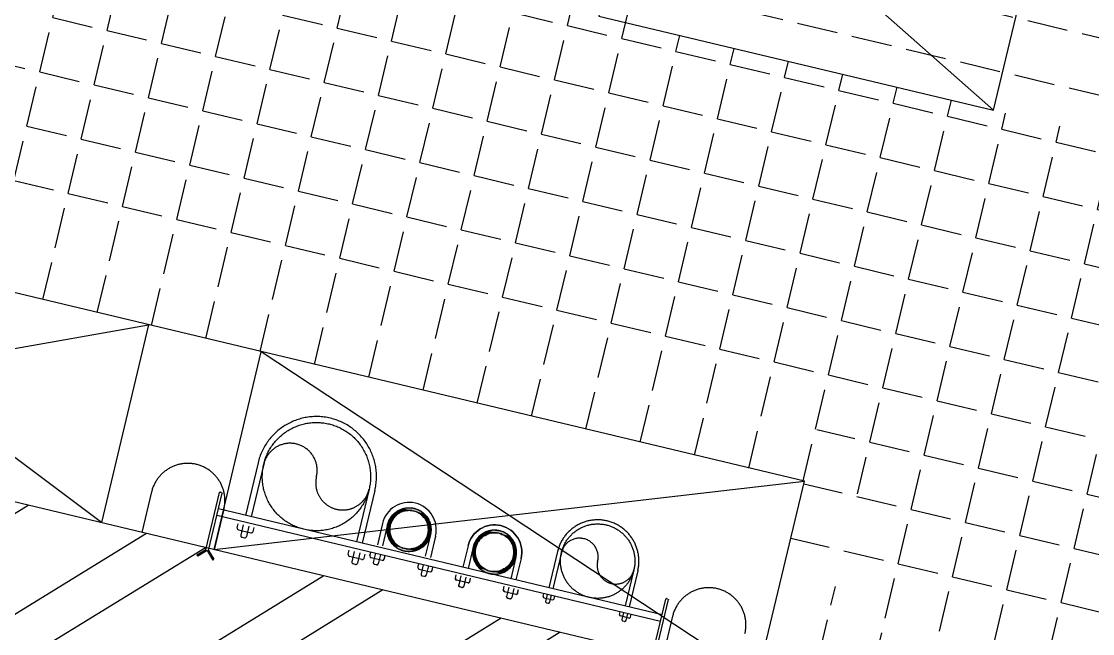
# Model space of a CAD drawing. Header units: millimetres. Extents: x 783817721 to 783927949, y 1443754877 to 1443839643.
# Drawn here: x 783903311 to 783904894, y 1443793368 to 1443794272 of the extents above; entities that cross this region are included whole.
import ezdxf

# ---------------------------------------------------------------- set-up
doc = ezdxf.new("R2010")
doc.units = ezdxf.units.MM
doc.header["$LTSCALE"] = 700
for name, pattern in [('ACAD_ISO10W100', [18, 12, -3, 0, -3]), ('HIDDEN', [9.524999999999999, 6.35, -3.175]), ('HIDDEN2', [0.1875, 0.125, -0.0625])]:
    doc.linetypes.add(name, pattern=pattern)
doc.layers.get('0').update_dxf_attribs({"linetype": 'CONTINUOUS'})
for name, color, linetype in [('A-BEAM', 8, 'HIDDEN2'), ('A-CUTO-ABOVE', 8, 'HIDDEN'), ('A-HATCH', 8, 'CONTINUOUS'), ('A-SERVICE', 254, 'HIDDEN'), ('A-SILL', 2, 'CONTINUOUS'), ('A-SILL-XXX', 2, 'CONTINUOUS'), ('A-sunk', 250, 'CONTINUOUS'), ('A-Title', 2, 'CONTINUOUS'), ('A-WALL-XXX', 7, 'CONTINUOUS'), ('PL-CLAMP', 31, 'CONTINUOUS')]:
    doc.layers.add(name, color=color, linetype=linetype)

# ---------------------------------------------------------------- blocks, each defined once
blk = doc.blocks.new('A$C3916e927')
at = {"layer": 'A-sunk', "linetype": 'ByBlock'}
h = blk.add_hatch(dxfattribs=at)
h.set_pattern_fill('ANGLE', color=256, scale=299.9999999999999, angle=13.41739708688855)
h.set_pattern_definition([(359.9999999999999, (-43469.04059976339, -21150.0005364418), (5.684341886080801e-14, 82.49999999999999), [59.99999999999998, -22.49999999999999]), (90, (-43469.04059976339, -21150.0005364418), (-82.49999999999999, 5.684341886080801e-14), [59.99999999999999, -22.5])])
edge = h.paths.add_edge_path()
edge.add_line((-1184.886869132519, 1200.005502700806), (-1184.886868996517, 898.2940765724055))
edge.add_line((-1184.886869013309, 898.2940764427185), (-614.9028480883862, 898.2941855212756))
edge.add_line((-614.9028480052948, 898.2941854000092), (-614.9028480308189, 1199.999994888739))
edge.add_line((-614.9028480052948, 1199.999995231628), (-9.151161066256464e-06, 1200.000005011961))
edge.add_line((-9.059906005859375e-06, 1200.00000500679), (2.386514097452164e-09, 2.292472345288843e-07))
edge.add_line((0, 0), (-759.6809541197581, -1.918381826726545e-06))
edge.add_line((-759.6809540390968, -1.668930053710938e-06), (-759.6809540794202, 300.2588286621254))
edge.add_line((-759.6809540987015, 300.2588286399841), (-3769.197328190174, 300.257354351438))
edge.add_line((-3769.197328269482, 300.2573540210724), (-3769.197656512646, 798.280943388042))
edge.add_line((-3769.197656452656, 798.2809431552887), (-2619.207549564235, 798.2809833760771))
edge.add_line((-2619.207549571991, 798.2809834480286), (-2619.207551835527, 1199.999980381097))
edge.add_line((-2619.207551956177, 1199.999980688095), (-1184.886869209455, 1200.005502805714))
at = {"layer": 'A-BEAM', "ltscale": 750}
for p, q in [((-1756.156658530235, 300.2582905292511), (-1756.156647980213, -0.01651906967163086)), ((-1584.88688659668, -0.01651930809020996), (-1584.886896729469, 300.2583830356598))]:
    blk.add_line(p, q, dxfattribs=at)
at = {"layer": 'A-CUTO-ABOVE', "linetype": 'ByBlock'}
for p, q in [((-614.9028481245041, 898.2940752506256), (-1181.121937036514, 1199.999995231628)), ((-1756.156647920609, -0.01651930809020996), (-2447.937771081924, 300.257917881012)), ((-2447.937760710716, -1.502037048339844e-05), (-1756.15665858984, 300.2583401203156)), ((-759.6809540390968, -1.668930053710938e-06), (-1584.886896848679, 300.2414968013763)), ((-1584.886886715889, -0.01651978492736816), (-759.6809540987015, 300.2588286399841))]:
    blk.add_line(p, q, dxfattribs=at)
blk = doc.blocks.new('A$C728626f5')
at = {"layer": 'A-SILL-XXX'}
blk.add_lwpolyline([(-1214.886869251728, 1200.005503177643), (-1214.886868953705, 1200.005503177643), (-1214.886868774891, 898.2940769195557), (-614.9028478860855, 898.2941854000092), (-614.9028478860855, 1199.999995231628), (-9.000301361083984e-06, 1200.000005245209), (0, 0), (-759.6809539794922, -1.430511474609375e-06), (-759.6809541583061, 300.2588286399841), (-3769.197328150272, 300.2573540210724), (-3769.197656393051, 798.2809433937073), (-2619.207549571991, 798.2809836864471), (-2619.207551896572, 1199.999980926514), (-1214.886868953705, 1200.005503177643)], dxfattribs=at)
blk = doc.blocks.new('*U452')
at = {"color": 250, "linetype": 'Continuous'}
for p, q in [((-8.550503582676045, 23.4923155196477), (-4.341204441207588, 24.62019382530519)), ((-4.341204441207588, 24.62019382530519), (4.656675e-10, 25)), ((4.656675e-10, 25), (4.341204442138963, 24.62019382530519)), ((4.341204442138937, 24.62019382530519), (8.550503583607394, 23.4923155196477)), ((-22.07893514200895, 11.58150758330182), (-21.65063509414529, 12.5)), ((-21.65063509414529, 12.5), (-20.0252404226787, 14.82130416022426)), ((-20.0252404226787, 14.82130416022426), (-19.15111107750878, 16.06969024216348)), ((-19.15111107750878, 16.06969024216348), (-17.66442231950698, 17.55637900016527)), ((-18.01116370929047, 12.5), (-18.70477698558585, 11.58150758330182)), ((-16.25819617838884, 14.82130416022426), (-18.01116370929047, 12.5)), ((-17.66442231950698, 17.55637900016527), (-16.0696902416978, 19.15111107797444)), ((-14.88878188071935, 16.06969024216348), (-16.25819617838884, 14.82130416022426)), ((-16.0696902416978, 19.15111107797444), (-15.29494660894008, 19.69359240981138)), ((-15.29494660894008, 19.69359240981138), (-13.20046510172812, 21.16016414980203)), ((-13.25796199987798, 17.55637900016527), (-14.88878188071935, 16.06969024216348)), ((-10.68238126020549, 19.15111107797444), (-13.25796199987798, 17.55637900016527)), ((-13.20046510172812, 21.16016414980203), (-12.49999999953433, 21.65063509461096)), ((-12.49999999953433, 21.65063509461096), (-11.95204248819774, 21.90615187849076)), ((-11.95204248819774, 21.90615187849076), (-8.550503582676045, 23.4923155196477)), ((-9.806243826618182, 19.69359240981138), (-10.68238126020549, 19.15111107797444)), ((-6.020585781120161, 21.16016414980203), (-9.806243826618182, 19.69359240981138)), ((-3.396797971211404, 21.65063509461096), (-6.020585781120161, 21.16016414980203)), ((-2.029903907726982, 21.90615187849076), (-3.396797971211404, 21.65063509461096)), ((3.396797972142723, 21.65063509461096), (2.029903908658303, 21.90615187849076)), ((6.020585782051481, 21.16016414980203), (3.396797972142723, 21.65063509461096)), ((9.806243827549505, 19.69359240981138), (6.020585782051481, 21.16016414980203)), ((8.550503583607393, 23.4923155196477), (11.95204248912907, 21.90615187849076)), ((10.68238126113681, 19.15111107797444), (9.806243827549505, 19.69359240981138)), ((13.25796200080931, 17.55637900016527), (10.68238126113681, 19.15111107797444)), ((11.95204248912907, 21.90615187849076), (12.50000000046566, 21.65063509461096)), ((12.50000000046566, 21.65063509461096), (13.20046510265946, 21.16016414980203)), ((13.20046510265946, 21.16016414980203), (15.29494660987142, 19.69359240981138)), ((14.88878188165068, 16.06969024216348), (13.25796200080931, 17.55637900016527)), ((16.25819617932016, 14.82130416022426), (14.88878188165068, 16.06969024216348)), ((15.29494660987142, 19.69359240981138), (16.06969024262914, 19.15111107797444)), ((16.06969024262914, 19.15111107797444), (17.66442232043832, 17.55637900016527)), ((18.0111637102218, 12.5), (16.25819617932016, 14.82130416022426)), ((17.66442232043832, 17.55637900016527), (19.15111107844011, 16.06969024216348)), ((18.70477698651718, 11.58150758330182), (18.0111637102218, 12.5)), ((19.15111107844011, 16.06969024216348), (20.02524042361004, 14.82130416022426)), ((20.02524042361004, 14.82130416022426), (21.65063509507664, 12.5)), ((21.65063509507664, 12.5), (22.07893514294028, 11.58150758330182)), ((-24.99999999953434, -2.7e-15), (-24.64632800531362, 4.042489391964545)), ((-24.64632800531362, 4.042489391964545), (-24.62019382483952, 4.341204441673256)), ((-24.62019382483953, 4.341204441673256), (-23.65393896916322, 7.947316656117362)), ((-23.65393896916322, 7.947316656117362), (-23.49231551918203, 8.550503583141717)), ((-23.49231551918203, 8.550503583141717), (-22.07893514200895, 11.58150758330182)), ((-21.62540819258018, 4.042489391964545), (-21.99999999953433, -2.7e-15)), ((-21.54041643314533, 4.341204441673256), (-21.62540819258018, 4.042489391964545)), ((-20.51438904643017, 7.947316656117362), (-21.54041643314533, 4.341204441673256)), ((-20.21403764498838, 8.550503583141717), (-20.51438904643017, 7.947316656117362)), ((-18.70477698558585, 11.58150758330182), (-20.21403764498838, 8.550503583141717)), ((20.21403764591971, 8.550503583141717), (18.70477698651718, 11.58150758330182)), ((20.5143890473615, 7.947316656117362), (20.21403764591971, 8.550503583141717)), ((21.54041643407666, 4.341204441673256), (20.5143890473615, 7.947316656117362)), ((21.62540819351151, 4.042489391964545), (21.54041643407666, 4.341204441673256)), ((22.00000000046566, -2.7e-15), (21.62540819351151, 4.042489391964545)), ((22.07893514294028, 11.58150758330182), (23.49231552011337, 8.550503583141717)), ((23.49231552011337, 8.550503583141717), (23.65393897009456, 7.947316656117362)), ((23.65393897009456, 7.947316656117362), (24.62019382577086, 4.341204441673256)), ((24.62019382577086, 4.341204441673256), (24.64632800624496, 4.042489391964545)), ((24.64632800624496, 4.042489391964545), (25.00000000046566, -2.7e-15)), ((-24.64632800531364, -4.042489391964549), (-24.99999999953434, -2.7e-15)), ((-24.62019382483954, -4.341204441673265), (-24.64632800531364, -4.042489391964549)), ((-23.65393896916323, -7.947316656117367), (-24.62019382483954, -4.341204441673265)), ((-23.49231551918204, -8.550503583141722), (-23.65393896916323, -7.947316656117367)), ((-22.07893514200895, -11.58150758330183), (-23.49231551918204, -8.550503583141722)), ((-21.6506350941453, -12.5), (-22.07893514200895, -11.58150758330183)), ((-21.99999999953433, -2.7e-15), (-21.62540819258019, -4.042489391964549)), ((-21.62540819258019, -4.042489391964549), (-21.54041643314533, -4.341204441673265)), ((-21.54041643314533, -4.341204441673265), (-20.51438904643017, -7.947316656117367)), ((-20.51438904643017, -7.947316656117367), (-20.21403764498838, -8.550503583141722)), ((-20.21403764498838, -8.550503583141722), (-18.70477698558585, -11.58150758330183)), ((-18.70477698558585, -11.58150758330183), (-18.01116370929047, -12.5)), ((18.01116371022178, -12.5), (18.70477698651717, -11.58150758330183)), ((18.70477698651717, -11.58150758330183), (20.2140376459197, -8.550503583141722)), ((20.2140376459197, -8.550503583141722), (20.51438904736149, -7.947316656117367)), ((20.51438904736149, -7.947316656117367), (21.54041643407664, -4.341204441673265)), ((21.54041643407664, -4.341204441673265), (21.6254081935115, -4.042489391964549)), ((21.6254081935115, -4.042489391964549), (22.00000000046566, -2.7e-15)), ((22.07893514294026, -11.58150758330183), (21.65063509507661, -12.5)), ((23.49231552011335, -8.550503583141722), (22.07893514294026, -11.58150758330183)), ((23.65393897009453, -7.947316656117367), (23.49231552011335, -8.550503583141722)), ((24.62019382577084, -4.341204441673265), (23.65393897009453, -7.947316656117367)), ((24.64632800624494, -4.042489391964549), (24.62019382577084, -4.341204441673265)), ((25.00000000046566, -2.7e-15), (24.64632800624494, -4.042489391964549)), ((-20.02524042267872, -14.82130416022426), (-21.6506350941453, -12.5)), ((-19.15111107750879, -16.06969024216348), (-20.02524042267872, -14.82130416022426)), ((-17.664422319507, -17.55637900016527), (-19.15111107750879, -16.06969024216348)), ((-18.01116370929047, -12.5), (-16.25819617838884, -14.82130416022426)), ((-16.06969024169782, -19.15111107797444), (-17.664422319507, -17.55637900016527)), ((-16.25819617838884, -14.82130416022426), (-14.88878188071935, -16.06969024216348)), ((-15.29494660894011, -19.69359240981136), (-16.06969024169782, -19.15111107797444)), ((-13.20046510172814, -21.16016414980202), (-15.29494660894011, -19.69359240981136)), ((-14.88878188071935, -16.06969024216348), (-13.25796199987798, -17.55637900016527)), ((-13.25796199987798, -17.55637900016527), (-10.68238126020548, -19.15111107797444)), ((-12.49999999953434, -21.65063509461096), (-13.20046510172814, -21.16016414980202)), ((-11.95204248819776, -21.90615187849076), (-12.49999999953434, -21.65063509461096)), ((-8.550503582676061, -23.4923155196477), (-11.95204248819776, -21.90615187849076)), ((-10.68238126020548, -19.15111107797444), (-9.806243826618175, -19.69359240981136)), ((-9.806243826618175, -19.69359240981136), (-6.020585781120152, -21.16016414980202)), ((-4.341204441207601, -24.6201938253052), (-8.550503582676061, -23.4923155196477)), ((-6.020585781120152, -21.16016414980202), (-3.396797971211376, -21.65063509461096)), ((-3.396797971211376, -21.65063509461096), (-2.029903907726974, -21.90615187849076)), ((2.02990390865831, -21.90615187849076), (3.396797972142703, -21.65063509461096)), ((3.396797972142703, -21.65063509461096), (6.020585782051473, -21.16016414980202)), ((8.550503583607357, -23.4923155196477), (4.341204442138899, -24.6201938253052)), ((6.020585782051481, -21.16016414980202), (9.806243827549501, -19.69359240981136)), ((11.95204248912907, -21.90615187849076), (8.550503583607362, -23.4923155196477)), ((9.806243827549501, -19.69359240981136), (10.6823812611368, -19.15111107797444)), ((10.6823812611368, -19.15111107797444), (13.25796200080929, -17.55637900016527)), ((12.50000000046565, -21.65063509461096), (11.95204248912907, -21.90615187849076)), ((13.20046510265945, -21.16016414980202), (12.50000000046565, -21.65063509461096)), ((15.29494660987141, -19.69359240981136), (13.20046510265945, -21.16016414980202)), ((13.2579620008093, -17.55637900016527), (14.88878188165067, -16.06969024216348)), ((14.88878188165067, -16.06969024216348), (16.25819617932014, -14.82130416022426)), ((16.06969024262912, -19.15111107797444), (15.29494660987141, -19.69359240981136)), ((17.6644223204383, -17.55637900016527), (16.06969024262912, -19.15111107797444)), ((16.25819617932014, -14.82130416022426), (18.01116371022178, -12.5)), ((19.15111107844009, -16.06969024216348), (17.6644223204383, -17.55637900016527)), ((20.02524042361002, -14.82130416022426), (19.15111107844009, -16.06969024216348)), ((21.65063509507661, -12.5), (20.02524042361002, -14.82130416022426)), ((4.656551e-10, -25), (-4.341204441207601, -24.6201938253052)), ((4.341204442138871, -24.6201938253052), (4.656551e-10, -25))]:
    blk.add_line(p, q, dxfattribs=at)
at = {"color": 250, "linetype": 'Continuous', "extrusion": (0, 0, -1)}
for points in [[(4.341204441207588, 24.62019382530519), (-8.550503583607394, 23.4923155196477), (8.550503582676045, 23.4923155196477)], [(-4.656675e-10, 25), (-4.341204442138963, 24.62019382530519), (4.341204441207588, 24.62019382530519)], [(4.341204441207588, 24.62019382530519), (-4.341204442138937, 24.62019382530519), (-8.550503583607394, 23.4923155196477)], [(21.65063509414529, 12.5), (18.70477698558585, 11.58150758330182), (22.07893514200895, 11.58150758330182)], [(20.0252404226787, 14.82130416022426), (18.01116370929047, 12.5), (21.65063509414529, 12.5)], [(21.65063509414529, 12.5), (18.01116370929047, 12.5), (18.70477698558585, 11.58150758330182)], [(19.15111107750878, 16.06969024216348), (16.25819617838884, 14.82130416022426), (20.0252404226787, 14.82130416022426)], [(20.0252404226787, 14.82130416022426), (16.25819617838884, 14.82130416022426), (18.01116370929047, 12.5)], [(17.66442231950698, 17.55637900016527), (14.88878188071935, 16.06969024216348), (19.15111107750878, 16.06969024216348)], [(19.15111107750878, 16.06969024216348), (14.88878188071935, 16.06969024216348), (16.25819617838884, 14.82130416022426)], [(16.0696902416978, 19.15111107797444), (13.25796199987798, 17.55637900016527), (17.66442231950698, 17.55637900016527)], [(17.66442231950698, 17.55637900016527), (13.25796199987798, 17.55637900016527), (14.88878188071935, 16.06969024216348)], [(15.29494660894008, 19.69359240981138), (10.68238126020549, 19.15111107797444), (16.0696902416978, 19.15111107797444)], [(16.0696902416978, 19.15111107797444), (10.68238126020549, 19.15111107797444), (13.25796199987798, 17.55637900016527)], [(13.20046510172812, 21.16016414980203), (9.806243826618182, 19.69359240981138), (15.29494660894008, 19.69359240981138)], [(15.29494660894008, 19.69359240981138), (9.806243826618182, 19.69359240981138), (10.68238126020549, 19.15111107797444)], [(12.49999999953433, 21.65063509461096), (6.020585781120161, 21.16016414980203), (13.20046510172812, 21.16016414980203)], [(13.20046510172812, 21.16016414980203), (6.020585781120161, 21.16016414980203), (9.806243826618182, 19.69359240981138)], [(11.95204248819774, 21.90615187849076), (3.396797971211404, 21.65063509461096), (12.49999999953433, 21.65063509461096)], [(12.49999999953433, 21.65063509461096), (3.396797971211404, 21.65063509461096), (6.020585781120161, 21.16016414980203)], [(8.550503582676045, 23.4923155196477), (-11.95204248912907, 21.90615187849076), (11.95204248819774, 21.90615187849076)], [(11.95204248819774, 21.90615187849076), (2.029903907726982, 21.90615187849076), (3.396797971211404, 21.65063509461096)], [(8.550503582676045, 23.4923155196477), (-8.550503583607393, 23.4923155196477), (-11.95204248912907, 21.90615187849076)], [(-2.029903908658303, 21.90615187849076), (-12.50000000046566, 21.65063509461096), (-3.396797972142723, 21.65063509461096)], [(-2.029903908658303, 21.90615187849076), (-11.95204248912907, 21.90615187849076), (-12.50000000046566, 21.65063509461096)], [(-3.396797972142723, 21.65063509461096), (-13.20046510265946, 21.16016414980203), (-6.020585782051481, 21.16016414980203)], [(-3.396797972142723, 21.65063509461096), (-12.50000000046566, 21.65063509461096), (-13.20046510265946, 21.16016414980203)], [(-6.020585782051481, 21.16016414980203), (-15.29494660987142, 19.69359240981138), (-9.806243827549505, 19.69359240981138)], [(-6.020585782051481, 21.16016414980203), (-13.20046510265946, 21.16016414980203), (-15.29494660987142, 19.69359240981138)], [(-9.806243827549505, 19.69359240981138), (-16.06969024262914, 19.15111107797444), (-10.68238126113681, 19.15111107797444)], [(-9.806243827549505, 19.69359240981138), (-15.29494660987142, 19.69359240981138), (-16.06969024262914, 19.15111107797444)], [(-10.68238126113681, 19.15111107797444), (-17.66442232043832, 17.55637900016527), (-13.25796200080931, 17.55637900016527)], [(-10.68238126113681, 19.15111107797444), (-16.06969024262914, 19.15111107797444), (-17.66442232043832, 17.55637900016527)], [(-13.25796200080931, 17.55637900016527), (-19.15111107844011, 16.06969024216348), (-14.88878188165068, 16.06969024216348)], [(-13.25796200080931, 17.55637900016527), (-17.66442232043832, 17.55637900016527), (-19.15111107844011, 16.06969024216348)], [(-14.88878188165068, 16.06969024216348), (-20.02524042361004, 14.82130416022426), (-16.25819617932016, 14.82130416022426)], [(-14.88878188165068, 16.06969024216348), (-19.15111107844011, 16.06969024216348), (-20.02524042361004, 14.82130416022426)], [(-16.25819617932016, 14.82130416022426), (-21.65063509507664, 12.5), (-18.0111637102218, 12.5)], [(-16.25819617932016, 14.82130416022426), (-20.02524042361004, 14.82130416022426), (-21.65063509507664, 12.5)], [(-18.0111637102218, 12.5), (-22.07893514294028, 11.58150758330182), (-18.70477698651718, 11.58150758330182)], [(-18.0111637102218, 12.5), (-21.65063509507664, 12.5), (-22.07893514294028, 11.58150758330182)], [(24.64632800531362, 4.042489391964545), (21.99999999953433, -2.7e-15), (24.99999999953434, -2.7e-15)], [(24.62019382483952, 4.341204441673256), (21.62540819258018, 4.042489391964545), (24.64632800531362, 4.042489391964545)], [(24.64632800531362, 4.042489391964545), (21.62540819258018, 4.042489391964545), (21.99999999953433, -2.7e-15)], [(23.65393896916322, 7.947316656117362), (21.54041643314533, 4.341204441673256), (24.62019382483953, 4.341204441673256)], [(24.62019382483952, 4.341204441673256), (21.54041643314533, 4.341204441673256), (21.62540819258018, 4.042489391964545)], [(23.49231551918203, 8.550503583141717), (20.51438904643017, 7.947316656117362), (23.65393896916322, 7.947316656117362)], [(23.65393896916322, 7.947316656117362), (20.51438904643017, 7.947316656117362), (21.54041643314533, 4.341204441673256)], [(22.07893514200895, 11.58150758330182), (20.21403764498838, 8.550503583141717), (23.49231551918203, 8.550503583141717)], [(23.49231551918203, 8.550503583141717), (20.21403764498838, 8.550503583141717), (20.51438904643017, 7.947316656117362)], [(22.07893514200895, 11.58150758330182), (18.70477698558585, 11.58150758330182), (20.21403764498838, 8.550503583141717)], [(-18.70477698651718, 11.58150758330182), (-23.49231552011337, 8.550503583141717), (-20.21403764591971, 8.550503583141717)], [(-18.70477698651718, 11.58150758330182), (-22.07893514294028, 11.58150758330182), (-23.49231552011337, 8.550503583141717)], [(-20.21403764591971, 8.550503583141717), (-23.65393897009456, 7.947316656117362), (-20.5143890473615, 7.947316656117362)], [(-20.21403764591971, 8.550503583141717), (-23.49231552011337, 8.550503583141717), (-23.65393897009456, 7.947316656117362)], [(-20.5143890473615, 7.947316656117362), (-24.62019382577086, 4.341204441673256), (-21.54041643407666, 4.341204441673256)], [(-20.5143890473615, 7.947316656117362), (-23.65393897009456, 7.947316656117362), (-24.62019382577086, 4.341204441673256)], [(-21.54041643407666, 4.341204441673256), (-24.64632800624496, 4.042489391964545), (-21.62540819351151, 4.042489391964545)], [(-21.54041643407666, 4.341204441673256), (-24.62019382577086, 4.341204441673256), (-24.64632800624496, 4.042489391964545)], [(-21.62540819351151, 4.042489391964545), (-25.00000000046566, -2.7e-15), (-22.00000000046566, -2.7e-15)], [(-21.62540819351151, 4.042489391964545), (-24.64632800624496, 4.042489391964545), (-25.00000000046566, -2.7e-15)], [(24.99999999953434, -2.7e-15), (21.62540819258019, -4.042489391964549), (24.64632800531364, -4.042489391964549)], [(24.99999999953434, -2.7e-15), (21.99999999953433, -2.7e-15), (21.62540819258019, -4.042489391964549)], [(24.64632800531364, -4.042489391964549), (21.54041643314533, -4.341204441673265), (24.62019382483954, -4.341204441673265)], [(24.64632800531364, -4.042489391964549), (21.62540819258019, -4.042489391964549), (21.54041643314533, -4.341204441673265)], [(24.62019382483954, -4.341204441673265), (20.51438904643017, -7.947316656117367), (23.65393896916323, -7.947316656117367)], [(24.62019382483954, -4.341204441673265), (21.54041643314533, -4.341204441673265), (20.51438904643017, -7.947316656117367)], [(23.65393896916323, -7.947316656117367), (20.21403764498838, -8.550503583141722), (23.49231551918204, -8.550503583141722)], [(23.65393896916323, -7.947316656117367), (20.51438904643017, -7.947316656117367), (20.21403764498838, -8.550503583141722)], [(23.49231551918204, -8.550503583141722), (18.70477698558585, -11.58150758330183), (22.07893514200895, -11.58150758330183)], [(23.49231551918204, -8.550503583141722), (20.21403764498838, -8.550503583141722), (18.70477698558585, -11.58150758330183)], [(22.07893514200895, -11.58150758330183), (18.01116370929047, -12.5), (21.6506350941453, -12.5)], [(22.07893514200895, -11.58150758330183), (18.70477698558585, -11.58150758330183), (18.01116370929047, -12.5)], [(-18.70477698651717, -11.58150758330183), (-21.65063509507661, -12.5), (-18.01116371022178, -12.5)], [(-20.2140376459197, -8.550503583141722), (-22.07893514294026, -11.58150758330183), (-18.70477698651717, -11.58150758330183)], [(-18.70477698651717, -11.58150758330183), (-22.07893514294026, -11.58150758330183), (-21.65063509507661, -12.5)], [(-20.51438904736149, -7.947316656117367), (-23.49231552011335, -8.550503583141722), (-20.2140376459197, -8.550503583141722)], [(-20.2140376459197, -8.550503583141722), (-23.49231552011335, -8.550503583141722), (-22.07893514294026, -11.58150758330183)], [(-21.54041643407664, -4.341204441673265), (-23.65393897009453, -7.947316656117367), (-20.51438904736149, -7.947316656117367)], [(-20.51438904736149, -7.947316656117367), (-23.65393897009453, -7.947316656117367), (-23.49231552011335, -8.550503583141722)], [(-21.6254081935115, -4.042489391964549), (-24.62019382577084, -4.341204441673265), (-21.54041643407664, -4.341204441673265)], [(-21.54041643407664, -4.341204441673265), (-24.62019382577084, -4.341204441673265), (-23.65393897009453, -7.947316656117367)], [(-22.00000000046566, -2.7e-15), (-24.64632800624494, -4.042489391964549), (-21.6254081935115, -4.042489391964549)], [(-21.6254081935115, -4.042489391964549), (-24.64632800624494, -4.042489391964549), (-24.62019382577084, -4.341204441673265)], [(-22.00000000046566, -2.7e-15), (-25.00000000046566, -2.7e-15), (-24.64632800624494, -4.042489391964549)], [(21.6506350941453, -12.5), (16.25819617838884, -14.82130416022426), (20.02524042267872, -14.82130416022426)], [(21.6506350941453, -12.5), (18.01116370929047, -12.5), (16.25819617838884, -14.82130416022426)], [(20.02524042267872, -14.82130416022426), (14.88878188071935, -16.06969024216348), (19.15111107750879, -16.06969024216348)], [(20.02524042267872, -14.82130416022426), (16.25819617838884, -14.82130416022426), (14.88878188071935, -16.06969024216348)], [(19.15111107750879, -16.06969024216348), (13.25796199987798, -17.55637900016527), (17.664422319507, -17.55637900016527)], [(19.15111107750879, -16.06969024216348), (14.88878188071935, -16.06969024216348), (13.25796199987798, -17.55637900016527)], [(17.664422319507, -17.55637900016527), (10.68238126020548, -19.15111107797444), (16.06969024169782, -19.15111107797444)], [(17.664422319507, -17.55637900016527), (13.25796199987798, -17.55637900016527), (10.68238126020548, -19.15111107797444)], [(16.06969024169782, -19.15111107797444), (9.806243826618175, -19.69359240981136), (15.29494660894011, -19.69359240981136)], [(16.06969024169782, -19.15111107797444), (10.68238126020548, -19.15111107797444), (9.806243826618175, -19.69359240981136)], [(15.29494660894011, -19.69359240981136), (6.020585781120152, -21.16016414980202), (13.20046510172814, -21.16016414980202)], [(15.29494660894011, -19.69359240981136), (9.806243826618175, -19.69359240981136), (6.020585781120152, -21.16016414980202)], [(13.20046510172814, -21.16016414980202), (3.396797971211376, -21.65063509461096), (12.49999999953434, -21.65063509461096)], [(13.20046510172814, -21.16016414980202), (6.020585781120152, -21.16016414980202), (3.396797971211376, -21.65063509461096)], [(12.49999999953434, -21.65063509461096), (2.029903907726974, -21.90615187849076), (11.95204248819776, -21.90615187849076)], [(12.49999999953434, -21.65063509461096), (3.396797971211376, -21.65063509461096), (2.029903907726974, -21.90615187849076)], [(11.95204248819776, -21.90615187849076), (-8.550503583607362, -23.4923155196477), (8.550503582676061, -23.4923155196477)], [(11.95204248819776, -21.90615187849076), (-11.95204248912907, -21.90615187849076), (-8.550503583607362, -23.4923155196477)], [(8.550503582676061, -23.4923155196477), (-4.341204442138899, -24.6201938253052), (4.341204441207601, -24.6201938253052)], [(8.550503582676061, -23.4923155196477), (-8.550503583607357, -23.4923155196477), (-4.341204442138899, -24.6201938253052)], [(-3.396797972142703, -21.65063509461096), (-11.95204248912907, -21.90615187849076), (-2.02990390865831, -21.90615187849076)], [(-6.020585782051473, -21.16016414980202), (-12.50000000046565, -21.65063509461096), (-3.396797972142703, -21.65063509461096)], [(-3.396797972142703, -21.65063509461096), (-12.50000000046565, -21.65063509461096), (-11.95204248912907, -21.90615187849076)], [(-9.806243827549501, -19.69359240981136), (-13.20046510265945, -21.16016414980202), (-6.020585782051481, -21.16016414980202)], [(-6.020585782051473, -21.16016414980202), (-13.20046510265945, -21.16016414980202), (-12.50000000046565, -21.65063509461096)], [(-10.6823812611368, -19.15111107797444), (-15.29494660987141, -19.69359240981136), (-9.806243827549501, -19.69359240981136)], [(-9.806243827549501, -19.69359240981136), (-15.29494660987141, -19.69359240981136), (-13.20046510265945, -21.16016414980202)], [(-13.25796200080929, -17.55637900016527), (-16.06969024262912, -19.15111107797444), (-10.6823812611368, -19.15111107797444)], [(-10.6823812611368, -19.15111107797444), (-16.06969024262912, -19.15111107797444), (-15.29494660987141, -19.69359240981136)], [(-14.88878188165067, -16.06969024216348), (-17.6644223204383, -17.55637900016527), (-13.2579620008093, -17.55637900016527)], [(-13.25796200080929, -17.55637900016527), (-17.6644223204383, -17.55637900016527), (-16.06969024262912, -19.15111107797444)], [(-16.25819617932014, -14.82130416022426), (-19.15111107844009, -16.06969024216348), (-14.88878188165067, -16.06969024216348)], [(-14.88878188165067, -16.06969024216348), (-19.15111107844009, -16.06969024216348), (-17.6644223204383, -17.55637900016527)], [(-18.01116371022178, -12.5), (-20.02524042361002, -14.82130416022426), (-16.25819617932014, -14.82130416022426)], [(-16.25819617932014, -14.82130416022426), (-20.02524042361002, -14.82130416022426), (-19.15111107844009, -16.06969024216348)], [(-18.01116371022178, -12.5), (-21.65063509507661, -12.5), (-20.02524042361002, -14.82130416022426)], [(4.341204441207601, -24.6201938253052), (-4.341204442138871, -24.6201938253052), (-4.656551e-10, -25)]]:
    blk.add_solid(points, dxfattribs=at)
blk = doc.blocks.new('HWS')
at = {"linetype": 'ByBlock'}
for radius in [25, 22]:
    blk.add_circle((4.656613e-10, 0), radius, dxfattribs=at)
at = {"layer": 'PL-CLAMP', "linetype": 'Continuous'}
for p, q in [((-36.30854811004247, 39.19999996080878), (-36.30854811004247, 34.99999994272366)), ((-21.49145191130811, 40.99999996721453), (-34.50854812096805, 40.99999996721453)), ((-31.00000001539593, 34.99999994272366), (-31.00000001539593, 45.68196207418804)), ((-26.80000000595465, 47.48196208085572), (-29.2000000263215, 47.48196208085572)), ((-25.00000001688022, 34.99999994272366), (-25.00000001688022, 45.68196207418804)), ((-19.69145192220457, 39.19999996080878), (-19.69145192220457, 34.99999994272366)), ((19.6914519231359, 39.199999992823), (19.6914519231359, 34.99999997473788)), ((21.49145191223943, 40.99999999921418), (34.50854812189938, 40.99999999921418)), ((25.00000001781155, 34.99999997473788), (25.00000001781155, 45.68196210618772)), ((26.80000000688597, 47.4819621128554), (29.20000002722373, 47.4819621128554)), ((31.00000001632725, 34.99999997473788), (31.00000001632725, 45.68196210618772)), ((36.30854811097379, 39.199999992823), (36.30854811097379, 34.99999997473788)), ((-30.99999999953434, -2.91038e-11), (-30.99999999965076, 25.00000000090222)), ((-24.99999999953434, 0), (-24.99999999965075, 25.00000000093133)), ((25.00000000040746, 0), (25.00000000058208, 25.00000000093133)), ((31.00000000040746, -4.36557e-11), (31.00000000058208, 25.00000000088768))]:
    blk.add_line(p, q, dxfattribs=at)
for centre, radius, start, end in [((-34.50854812085163, 39.19999996080878), 1.80000000835396, 90, 180), ((-29.20000002617598, 45.68196207444997), 1.80000000835396, 90, 180), ((-26.80000000580913, 45.68196207444997), 1.80000000835396, 0, 90), ((-21.49145191116259, 39.19999996080878), 1.80000000835396, 0, 90), ((21.4914519120648, 39.199999992823), 1.80000000835396, 90, 180), ((26.80000000674045, 45.68196210646418), 1.80000000835396, 90, 180), ((29.20000002710732, 45.68196210646418), 1.80000000835396, 0, 90), ((34.50854812175385, 39.199999992823), 1.80000000835396, 0, 90), ((4.656613e-10, 4.656613e-10), 31.0000000000582, 180, 0)]:
    blk.add_arc(centre, radius, start, end, dxfattribs=at)
at = {"color": 250, "linetype": 'Continuous'}
blk.add_blockref('*U452', (0, 0), dxfattribs=at)
blk = doc.blocks.new('cl')
at = {"layer": 'PL-CLAMP'}
for p, q in [((128378.9999997007, 58456.62405022628), (128378.9999997013, 58543.51264921503, -2.37047933993e-05)), ((128379.9999997082, 58544.51264926224, -2.37047933992e-05), (128381.9999997015, 58544.51264926224, -2.37047933992e-05)), ((128382.9999997013, 58456.62405022628), (128382.9999997014, 58543.51264921503, -2.37047933993e-05))]:
    blk.add_line(p, q, dxfattribs=at)
at = {"layer": 'PL-CLAMP', "ltscale": 0.1}
for p, q in [((128378.9999997007, 58456.62405022628), (128368.1532216632, 58445.77727223308)), ((128369.5674352254, 58444.36305867067), (128368.1532216632, 58445.77727223308)), ((128380.9999996936, 58455.79562313885), (128369.5674352254, 58444.36305867067)), ((128380.9999996936, 58455.79562313885), (128392.5560246766, 58444.23959812638)), ((128382.9999997013, 58456.62405022628), (128393.9702382391, 58445.65381168878)), ((128393.9702382391, 58445.65381168878), (128392.5560246766, 58444.23959812638))]:
    blk.add_line(p, q, dxfattribs=at)
at = {"layer": 'PL-CLAMP'}
for centre, start, end in [((128379.9999997086, 58543.51264921487, -2.37047933992e-05), 90, 180), ((128381.9999997015, 58543.51264921487, -2.37047933992e-05), 0, 90)]:
    blk.add_arc(centre, 1, start, end, dxfattribs=at)
blk = doc.blocks.new('A$C7d5ec4e2')
at = {"layer": 'A-SERVICE', "lineweight": 25}
for p, q in [((6173.482476478065, -2860.36633365741), (6173.482476362398, -2940.363833641155)), ((6182.209476478065, -2860.36633367003), (6182.209476362398, -2940.363833653775)), ((6342.204476471292, -2860.366333887818), (6342.204476367817, -2940.363833868854)), ((6350.931476471293, -2860.366333899126), (6350.931476367817, -2940.363833880162)), ((6634.406974616919, -2885.363814482743, -0.0007174533252789002), (6634.406978337902, -2940.363814471567, -0.0007174533252789002)), ((6640.406974616919, -2885.36381407682, -0.0007174533353487003), (6640.406978337902, -2940.363814065644, -0.0007174533353487003)), ((6750.406974612262, -2885.363806625541, -0.0007174533353487003), (6750.406978341627, -2940.363806612502, -0.0007174533353487003)), ((6756.406974612262, -2885.363806218715, -0.0007174533454185003), (6756.406978341627, -2940.363806205676, -0.0007174533454185003))]:
    blk.add_line(p, q, dxfattribs=at)
at = {"layer": 'A-SERVICE', "linetype": 'Continuous'}
for p, q in [((6503.806978046887, -2907.863817014793, -0.0007174533251278002), (6503.80697757005, -2940.363817730049, -0.0007174533251278002)), ((6511.606977581971, -2907.863817253212, -0.0007174533252035003), (6511.606977462761, -2940.3638158227, -0.0007174533252035003)), ((6576.606978714459, -2907.863815345863, -0.0007174533252035003), (6576.60697847604, -2940.363817014793, -0.0007174533252035003)), ((6584.406978189938, -2907.8638158227, -0.0007174533252791003), (6584.406978070729, -2940.36381749163, -0.0007174533252791003)), ((6165.761193131732, -2961.017733675155, -2.312581128137458e-05), (6165.761193140367, -2954.908833649231, -2.312581128137458e-05)), ((6173.482476343227, -2954.908833660415, -2.312581128137458e-05), (6173.482476321918, -2970.445747579402, -2.312581128137458e-05)), ((6182.209476342296, -2954.908833672147, -2.312581128137458e-05), (6182.209476320986, -2970.445747591938, -2.312581128137458e-05)), ((6189.930759537366, -2961.017733709255, -2.312581128137458e-05), (6189.930759545578, -2954.908833684135, -2.312581128137458e-05)), ((6334.483193138251, -2961.017733904675, -2.312581128137458e-05), (6334.483193147267, -2954.908833880359, -2.312581128137458e-05)), ((6342.204476349746, -2954.908833889935, -2.312581128137458e-05), (6342.204476329241, -2970.445747809727, -2.312581128137458e-05)), ((6350.931476348391, -2954.908833900862, -2.312581128137458e-05), (6350.931476327886, -2970.445747820654, -2.312581128137458e-05)), ((6358.652759543842, -2961.017733936319, -2.312581128137458e-05), (6358.652759550827, -2954.908833910437, -2.312581128137458e-05)), ((6496.905865967266, -2958.823818245033, -0.0007174533252035003), (6496.905864655964, -2953.363816776375, -0.0007174533252035003)), ((6503.80697834491, -2953.363817014793, -0.0007174533252035003), (6503.806977510445, -2967.250367441276, -0.0007174533252035003)), ((6511.606977462761, -2953.363817014793, -0.0007174533252035003), (6511.606978118412, -2967.250367679695, -0.0007174533252035003)), ((6518.508090198033, -2958.823818006615, -0.0007174533252035003), (6518.508090257637, -2953.363815584282, -0.0007174533252035003)), ((6569.705865681164, -2958.82381705294, -0.0007174533252035003), (6569.705865561955, -2953.363815345863, -0.0007174533252035003)), ((6576.606977522366, -2953.363816776375, -0.0007174533252035003), (6576.606978118412, -2967.250367202858, -0.0007174533252035003)), ((6584.406978189938, -2953.363817253212, -0.0007174533252035003), (6584.406977117054, -2967.250368394951, -0.0007174533252035003)), ((6591.308090627186, -2958.823817529777, -0.0007174533252035003), (6591.308090090744, -2953.36381749163, -0.0007174533252035003)), ((6629.098431205912, -2954.563814861765, -0.0007405791566963002), (6629.098430921628, -2950.363814843942, -0.0007405791566963002)), ((6630.898431317238, -2956.363814747593, -0.0007405791566963002), (6643.915527526636, -2956.363813866161, -0.0007405791566963002)), ((6634.406979015722, -2950.36381448481, -0.0007405791566963002), (6634.406979739196, -2961.04577661543, -0.0007405791566963002)), ((6640.406979015082, -2950.363814078275, -0.0007405791566963002), (6640.406979738555, -2961.045776209448, -0.0007405791566963002)), ((6645.715527394041, -2954.563813736966, -0.0007405791566963002), (6645.715527109466, -2950.363813719695, -0.0007405791566963002)), ((6745.098431210394, -2954.563807003951, -0.0007405791566963002), (6745.098430926372, -2950.363806987234, -0.0007405791566963002)), ((6759.91552753138, -2956.363806007242, -0.0007405791566963002), (6746.898431321691, -2956.363806890332, -0.0007405791566963002)), ((6750.406979020204, -2950.363806626996, -0.0007405791566963002), (6750.406979744231, -2961.045768758169, -0.0007405791566963002)), ((6756.406979019273, -2950.363806219908, -0.0007405791566963002), (6756.406979743299, -2961.045768351081, -0.0007405791566963002)), ((6761.715527398494, -2954.563805877464, -0.0007405791566963002), (6761.715527113075, -2950.36380585967, -0.0007405791566963002)), ((6168.379293112745, -2963.635833690003, -2.312581128137458e-05), (6187.312659549314, -2963.635833716259, -2.312581128137458e-05)), ((6176.10057630293, -2973.063847593446, -2.312581128137458e-05), (6179.591376331749, -2973.063847598943, -2.312581128137458e-05)), ((6356.034659556214, -2963.635833944169, -2.312581128137458e-05), (6337.101293119222, -2963.635833920327, -2.312581128137458e-05)), ((6348.313376339876, -2973.063847827658, -2.312581128137458e-05), (6344.822576310254, -2973.063847822965, -2.312581128137458e-05)), ((6516.168090462677, -2961.163817205528, -0.0007174533252035003), (6499.24586516618, -2961.163817443947, -0.0007174533252035003)), ((6509.266977131359, -2969.590368070702, -0.0007174533252035003), (6506.146977066986, -2969.590367117027, -0.0007174533252035003)), ((6572.045865774147, -2961.163817443947, -0.0007174533252035003), (6588.968089759343, -2961.163817682365, -0.0007174533252035003)), ((6578.946977734558, -2969.590366163353, -0.0007174533252035003), (6582.066977739327, -2969.590367355446, -0.0007174533252035003)), ((6636.206979850522, -2962.845776500705, -0.0007405791566963002), (6638.606979870336, -2962.845776338644, -0.0007405791566963002)), ((6754.606979875924, -2962.845768480277, -0.0007405791566963002), (6752.206979855557, -2962.845768642891, -0.0007405791566963002))]:
    blk.add_line(p, q, dxfattribs=at)
at = {"layer": 'A-SERVICE', "ltscale": 5}
for p, q in [((6030.416017297033, -2938.95365998429, -0.0186871043988504), (6030.416017177824, -3000.363755199134)), ((6140.41601699901, -2938.953659745872, -0.0186871043988504), (6140.416016164545, -3000.363753768623))]:
    blk.add_line(p, q, dxfattribs=at)
at = {"layer": 'A-SERVICE'}
for p, q in [((6806.406977474682, -2940.363804855446), (6132.272617399685, -2940.36384777079)), ((6806.40697950124, -2950.363804378609), (6132.272616982453, -2950.363846817116))]:
    blk.add_line(p, q, dxfattribs=at)
at = {"layer": 'A-SERVICE', "ltscale": 0.2}
blk.add_line((6821.984091115208, -2938.95365998429, -0.0186871043988504), (6821.984090995998, -3000.363755199134), dxfattribs=at)
at = {"layer": 'A-SERVICE', "lineweight": 25}
blk.add_circle((6695.406974615988, -2885.36381033721, -0.0007174533353487003), 55.00000000027865, dxfattribs=at)
blk.add_arc((6695.406974615056, -2885.36381033721, -0.0007174533353487003), 61.00000000040805, 3.882132323319963e-06, 179.9995192055055, dxfattribs=at)
at = {"layer": 'A-SERVICE'}
for centre, start, end in [((6667.906974614125, -2885.363812202359, -0.0007174533353487003), 3.882132323319963e-06, 180.0000038821323), ((6722.906974615988, -2885.363808475788, -0.0007174533353487003), 180.0000038821323, 3.882132323319963e-06)]:
    blk.add_arc(centre, 27.50000000013095, start, end, dxfattribs=at)
at = {"layer": 'A-SERVICE', "linetype": 'Continuous'}
for centre, radius, start, end in [((6544.106977641575, -2907.863817014793, -0.0007174533252037002), 40.30000000007543, 0, 180), ((6499.245865464203, -2958.823817768196, -0.0007174533252035003), 2.340000010860135, 180, 270), ((6516.168089628212, -2958.823816576103, -0.0007174533252035003), 2.340000010860135, 270, 0), ((6572.045864939682, -2958.82381705294, -0.0007174533252035003), 2.340000010860135, 180, 270), ((6588.968090891831, -2958.823817768196, -0.0007174533252035003), 2.340000010860135, 270, 0), ((6630.898431195277, -2954.563814739804, -0.0007405791566963002), 1.800000008340336, 180.0000038821323, 270.0000039087867), ((6643.915527404384, -2954.563813858926, -0.0007405791566963002), 1.800000008340336, 270.0000039087867, 3.882132323319963e-06), ((6746.898431200574, -2954.563806882544, -0.0007405791566963002), 1.800000008340336, 180.0000038821323, 270.0000038554258), ((6759.91552740971, -2954.563806000006, -0.0007405791566963002), 1.800000008340336, 270.0000038554258, 3.882132323319963e-06), ((6506.146977663033, -2967.250368633369, -0.0007174533252035003), 2.340000010860135, 180, 270), ((6509.266978204243, -2967.250369587044, -0.0007174533252035003), 2.340000010860135, 270, 0), ((6578.946977615349, -2967.250367918114, -0.0007174533252035003), 2.340000010860135, 180, 270), ((6582.066977739327, -2967.250367202858, -0.0007174533252035003), 2.340000010860135, 270, 0), ((6636.206979728299, -2961.04577649571, -0.0007405791566963002), 1.800000008340336, 180.0000038821323, 270.0000039087867), ((6638.606979748084, -2961.045776333096, -0.0007405791566963002), 1.800000008340336, 270.0000039087867, 3.882132323319963e-06), ((6752.20697973444, -2961.045768637897, -0.0007405791566963002), 1.800000008340336, 180.0000038821323, 270.0000038554258), ((6754.606979754225, -2961.045768475283, -0.0007405791566963002), 1.800000008340336, 270.0000038554258, 3.882132323319963e-06)]:
    blk.add_arc(centre, radius, start, end, dxfattribs=at)
at = {"layer": 'A-SERVICE', "ltscale": 5}
blk.add_arc((6085.416017416243, -2938.953659269035, -0.0186871043988504), 55.00000000000001, 0, 180, dxfattribs=at)
at = {"layer": 'A-SERVICE', "ltscale": 0.2}
blk.add_arc((6876.984091234417, -2938.953659269035, -0.0186871043988504), 55.00000000000001, 0, 180, dxfattribs=at)
at = {"layer": 'A-SERVICE', "lineweight": 25}
for centre, major_axis, ratio, start_param, end_param in [((6262.206976475356, -2860.366333758605), (-62.73769562648303, 62.73769562648303), 0.9999999994045817, 3.926990815940663, 7.068575010327514), ((6262.206976476711, -2860.366333758605), (-56.56677472825817, 56.56677472825817), 0.9999999999999863, 0.7853981620531747, 7.068583469232761)]:
    blk.add_ellipse(centre, major_axis=major_axis, ratio=ratio, start_param=start_param, end_param=end_param, dxfattribs=at)
at = {"layer": 'A-SERVICE'}
for centre, start_param, end_param in [((6222.208226474001, -2860.366333707545), 3.926990815642958, 7.068583469232752), ((6302.205726476711, -2860.366333815084), 0.7853981620531654, 3.926990815642958)]:
    blk.add_ellipse(centre, major_axis=(-28.28338736412023, 28.28338736412023), ratio=0.9999999999999927, start_param=start_param, end_param=end_param, dxfattribs=at)
at = {"layer": 'A-SERVICE', "linetype": 'Continuous'}
for centre, major_axis, ratio, start_param, end_param in [((6168.379293116264, -2961.017733678675, -2.312581128137458e-05), (1.851276272402629, 1.851276272402629), 0.9999999999999252, 2.356194488848093, 3.926990816108736), ((6176.100576306068, -2970.445747586182, -2.312581128137458e-05), (-1.851276272402718, 1.851276272402718), 0.9999999999998291, 0.7853981620531449, 2.356194489313717), ((6179.591376334845, -2970.445747590874, -2.312581128137458e-05), (1.851276272402718, 1.851276272402718), 0.9999999999998294, 3.926990816108784, 5.497787142437837), ((6187.31265955241, -2961.017733705735, -2.312581128137458e-05), (1.851276272402718, 1.851276272402718), 0.9999999999998294, 3.926990816108784, 5.497787142437837), ((6337.101293123968, -2961.017733908999, -2.312581128137458e-05), (-1.851276272402301, 1.851276272402301), 0.9999999999999309, 0.7853981620530943, 2.356194488382422), ((6344.822576315, -2970.445747815701, -2.312581128137458e-05), (-1.851276272402945, 1.851276272402945), 0.9999999999995838, 0.7853981620534416, 2.356194488382248), ((6348.313376343777, -2970.445747820394, -2.312581128137458e-05), (1.851276272402945, 1.851276272402945), 0.9999999999995836, 3.926990815177561, 5.497787142437714), ((6356.034659560157, -2961.017733933646, -2.312581128137458e-05), (1.851276272402718, 1.851276272402718), 0.999999999999829, 3.926990815177438, 5.497787142437836)]:
    blk.add_ellipse(centre, major_axis=major_axis, ratio=ratio, start_param=start_param, end_param=end_param, dxfattribs=at)
at = {"layer": 'A-SERVICE', "linetype": 'ACAD_ISO10W100', "ltscale": 10, "xscale": 1.299999999999992, "yscale": 1.299999999999992, "zscale": 1.299999999999992, "rotation": 179.9999997116573}
blk.add_blockref('HWS', (6413.506977975361, -2904.863830843071, -0.0007174533250523002), dxfattribs=at)
at = {"layer": 'A-SERVICE', "xscale": -1.299999999999994, "yscale": 1.299999999999993, "zscale": 1.29999999999999, "rotation": 180}
blk.add_blockref('HWS', (6544.106977641575, -2907.863817014793, -0.0007174533252037002), dxfattribs=at)
at = {"layer": 'A-SERVICE'}
for p in [(-122250.7273794413, -61459.95581082354, 1.71788139368e-05), (-121572.5929854512, -61459.95581058512, 1.71787838069e-05)]:
    blk.add_blockref('cl', p, dxfattribs=at)
blk = doc.blocks.new('A$C3df1e9b8')
at = {"layer": 'A-Title'}
blk.add_blockref('A$C7d5ec4e2', (66974.99810868502, 3000.044127464294), dxfattribs=at)

msp = doc.modelspace()

# ---------------------------------------------------------------- hatches: boundary and pattern name
at = {"layer": 'A-HATCH'}
h = msp.add_hatch(dxfattribs=at)
h.set_pattern_fill('ANSI32', color=256, scale=19.99999999999999, angle=3.774722192838826e-05, style=0)
h.set_pattern_definition([(31.58264065913059, (783811763.5280006, 1443706931.30878), (-99.7701511760467, 162.2842165286223), []), (31.58264065913059, (783811850.8794941, 1443706910.470749), (-99.7701511760467, 162.2842165286223), [])])
h.paths.add_polyline_path([(783900639.439048, 1443794197.647444), (783905964.4304304, 1443792927.350512), (783905918.0219063, 1443792732.809389), (783900593.0305238, 1443794003.106321)])

# ---------------------------------------------------------------- linework, layer by layer
at = {"layer": 'A-WALL-XXX', "linetype": 'ByBlock'}
msp.add_line((783900638.8671701, 1443794197.783885, -1.504565083311807e-08), (783905137.6306586, 1443793124.58676, -1.504565083308913e-08), dxfattribs=at)

# ---------------------------------------------------------------- block references
at = {"rotation": 346.5826028830894}
msp.add_blockref('A$C3df1e9b8', (783832476.5208341, 1443810458.170673, -1.504565083355612e-08), dxfattribs=at)
at = {"layer": 'A-SILL', "rotation": 346.5826406775104}
msp.add_blockref('A$C728626f5', (783905137.6306584, 1443793124.586759, -1.504565083308914e-08), dxfattribs=at)
at = {"layer": 'A-sunk', "linetype": 'ByBlock', "rotation": 346.5826406775104}
msp.add_blockref('A$C3916e927', (783905137.6306584, 1443793124.58676, -1.504565083308913e-08), dxfattribs=at)

doc.saveas('drawing.dxf')
